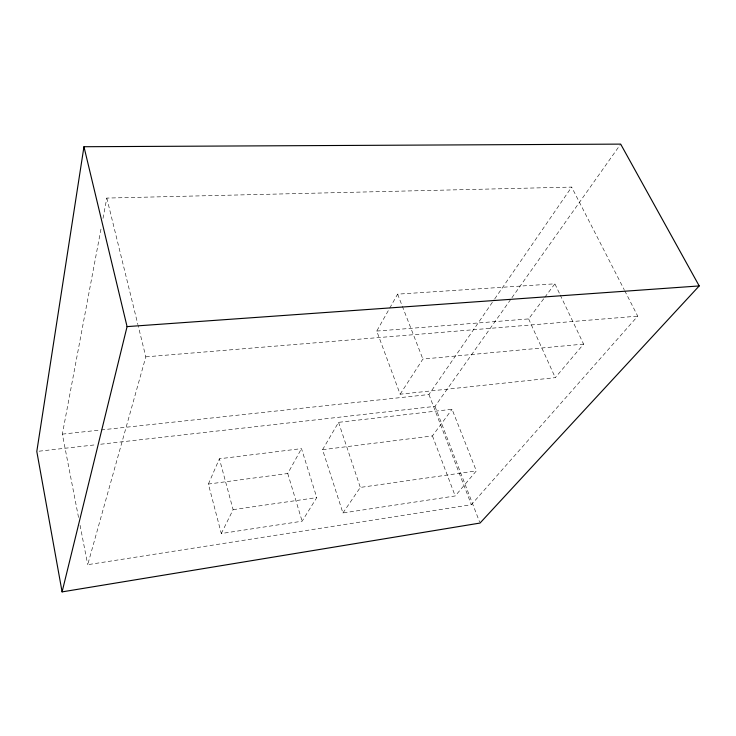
<?xml version="1.0" encoding="UTF-8"?>
<svg xmlns="http://www.w3.org/2000/svg" width="736" height="736" viewBox="0 0 736 736"><rect width="100%" height="100%" fill="white"/><g stroke="black" fill="none" stroke-linecap="round" stroke-linejoin="round"><path stroke-width="0.55" stroke-dasharray="3.68 2.76" d="M78.531 517.417L62.339 434.13L101.283 227.442M102.985 218.408L106.812 198.076L571.651 187.091L624.202 289.708M624.726 290.729L637.735 316.13L471.371 504.694L87.722 564.678L145.811 356.85L138.175 325.763M208.389 484.058L219.392 458.786L301.502 448.61L316.765 497.6L302.11 521.208L221.297 533.526L208.389 484.058L287.748 473.515L301.502 448.61M221.297 533.526L233.11 509.652L219.392 458.786M560.243 295.062L583.602 344.098L555.284 377.651L400.136 394.202L376.74 331.071L389.151 309.12M389.721 308.126L397.615 294.152L554.889 283.82L559.756 294.041M322.561 449.696L338.56 422.344L452.051 409.262L476.339 470.902L455.198 495.954L342.93 512.974L322.561 449.696L432.446 435.924L452.051 409.262M400.136 394.202L422.887 359.067L583.602 344.098M342.93 512.974L360.318 487.425L476.339 470.902M101.172 429.934L428.932 394.524L494.095 299.8M494.748 298.853L571.651 187.091M100.694 444.222L434.985 406.364L511.253 298.66M511.916 297.721L620.678 144.118M376.74 331.071L528.641 318.909L544.125 298.218M544.796 297.316L554.889 283.82M233.11 509.652L316.765 497.6M39.082 451.196L96.131 444.737M62.339 434.13L100.022 430.063M145.811 356.85L637.735 316.13M528.641 318.909L555.284 377.651M397.615 294.152L422.887 359.067M434.985 406.364L479.605 521.99M428.932 394.524L471.371 504.694M432.446 435.924L455.198 495.954M338.56 422.344L360.318 487.425M287.748 473.515L302.11 521.208M106.812 198.076L137.908 324.65M80.068 525.292L87.722 564.678"/><path stroke-width="1.1" d="M83.959 146.722L36.8 451.453L62.091 591.882L480.019 523.057L699.2 285.936L620.678 144.118L83.959 146.722L127.07 326.609L62.091 591.882M127.07 326.609L699.2 285.936"/></g></svg>
